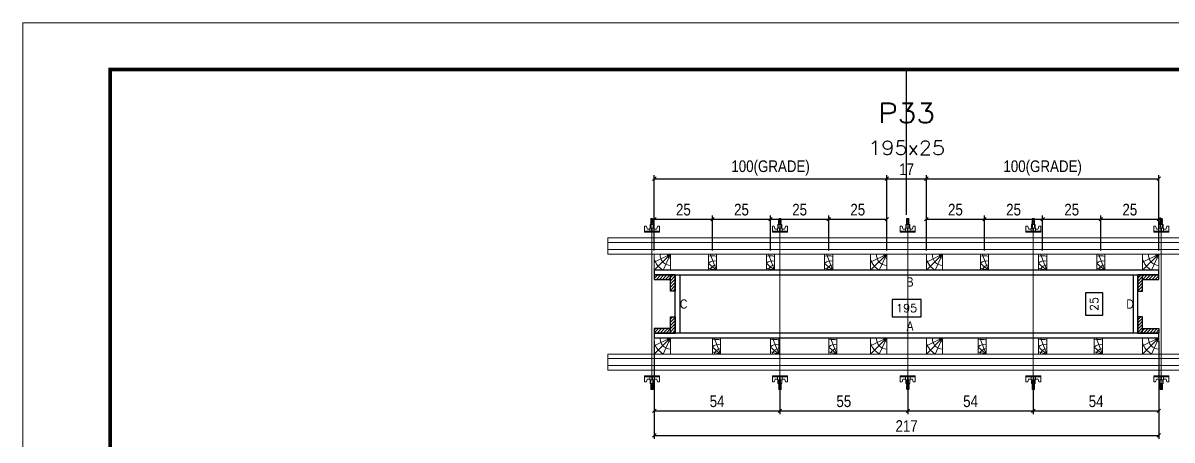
# Model space of a CAD drawing. Header units: millimetres. Extents: x 1945 to 8225, y 304 to 15137.
# Drawn here: x 3530 to 4518, y 2144 to 2503 of the extents above; entities that cross this region are included whole.
import ezdxf
from ezdxf.enums import TextEntityAlignment as Align

# ---------------------------------------------------------------- set-up
doc = ezdxf.new("R2010")
doc.units = ezdxf.units.MM
doc.linetypes.add('DASHED', pattern=[0.75, 0.5, -0.25])
doc.linetypes.add('HIDDEN', pattern=[0.375, 0.25, -0.125])
for name, color, linetype in [('COTA', 241, 'Continuous'), ('NOMENCLATURA', 7, 'Continuous'), ('Painéis', 200, 'Continuous'), ('PONTALETE', 7, 'Continuous'), ('SARRAFO', 251, 'Continuous'), ('Texto de Titulo', 7, 'Continuous'), ('Texto Qtd Sarr', 242, 'Continuous')]:
    doc.layers.add(name, color=color, linetype=linetype)
for name, color, linetype, lineweight in [('Folhas', 255, 'Continuous', 9), ('Hachura', 251, 'Continuous', 9), ('Madeira', 126, 'Continuous', 18), ('Perfil Metálico', 224, 'Continuous', 18), ('SARRAFO DE PRESSAO', 251, 'DASHED', 9), ('Texto Seção', 7, 'Continuous', 15)]:
    doc.layers.add(name, color=color, linetype=linetype, lineweight=lineweight)
doc.styles.add('COTA TECNICA 2X', font='techl___.ttf', dxfattribs={"height": 10})
doc.styles.add('ROMANS', font='romans.shx')
doc.styles.get("Standard").update_dxf_attribs({"font": 'arial.ttf'})
doc.dimstyles.new('cotax2', dxfattribs={"dimtxt": 10, "dimasz": 3, "dimexe": 3, "dimexo": 3, "dimgap": 3, "dimtad": 1, "dimdec": 1, "dimlfac": 0.5, "dimzin": 12, "dimdsep": 46, "dimtxsty": 'COTA TECNICA 2X', "dimblk1": 'OBLIQUE', "dimblk2": 'OBLIQUE', "dimsah": 1, "dimcen": 0.9, "dimclrd": 256, "dimclre": 256, "dimclrt": 256, "dimadec": 1, "dimazin": 3, "dimtfac": 1, "dimtdec": 1, "dimtmove": 2, "dimatfit": 3, "dimfxl": 1, "dimtolj": 1, "dimtzin": 12, "dimarcsym": 0})
doc.dimstyles.new('SECÇÃO 2', dxfattribs={"dimtxt": 7, "dimasz": 6, "dimexe": 0.18, "dimexo": 2, "dimgap": -4, "dimtad": 3, "dimdec": 1, "dimlfac": 0.5, "dimzin": 12, "dimdsep": 46, "dimtxsty": 'ROMANS', "dimblk": 'ARCHTICK', "dimcen": 0.09, "dimse1": 1, "dimse2": 1, "dimsd1": 1, "dimsd2": 1, "dimclrd": 180, "dimclre": 5, "dimclrt": 1, "dimadec": 0, "dimazin": 3, "dimtfac": 1, "dimtdec": 1, "dimtofl": 0, "dimtmove": 0, "dimatfit": 3, "dimldrblk": 'ARCHTICK', "dimfxl": 1, "dimtolj": 1, "dimtzin": 0, "dimarcsym": 0})
pattern_1 = [(46, (5759.8572, 7839.0692), (-1.3703423, 1.3233242), [])]

# ---------------------------------------------------------------- blocks, each defined once
blk = doc.blocks.new('9999999999')
at = {"layer": 'Folhas'}
blk.add_lwpolyline([(98138.98, 34190.21), (99623.98, 34190.21), (99623.98, 35240.21), (98138.98, 35240.21)], close=True, dxfattribs=at)
at = {"layer": 'Folhas', "color": 30, "const_width": 3}
blk.add_lwpolyline([(98213.98, 34230.21), (99583.98, 34230.21), (99583.98, 35200.21), (98213.98, 35200.21)], close=True, dxfattribs=at)
blk = doc.blocks.new('_Oblique')
at = {"color": 0, "linetype": 'ByBlock', "lineweight": -2}
blk.add_line((-0.5, -0.5), (0.5, 0.5), dxfattribs=at)
blk = doc.blocks.new('*D1510')
at = {"layer": 'COTA', "linetype": 'Continuous', "lineweight": -2, "ltscale": 30, "transparency": 16777216}
for p, q in [((4072.86, 2229.07), (4072.86, 2145.07)), ((4506.86, 2229.07), (4506.86, 2145.07)), ((4072.86, 2148.07), (4506.86, 2148.07))]:
    blk.add_line(p, q, dxfattribs=at)
at = {"layer": 'Defpoints', "color": 0, "linetype": 'Continuous', "ltscale": 30, "transparency": 16777216}
for p in [(4072.86, 2232.07), (4506.86, 2232.07), (4506.86, 2148.07)]:
    blk.add_point(p, dxfattribs=at)
at = {"layer": 'COTA', "linetype": 'Continuous', "lineweight": -2, "ltscale": 30, "transparency": 16777216, "xscale": 3, "yscale": 3, "zscale": 3, "rotation": 180}
blk.add_blockref('_Oblique', (4072.86, 2148.07), dxfattribs=at)
at = {"layer": 'COTA', "linetype": 'Continuous', "lineweight": -2, "ltscale": 30, "transparency": 16777216, "xscale": 3, "yscale": 3, "zscale": 3}
blk.add_blockref('_Oblique', (4506.86, 2148.07), dxfattribs=at)
at = {"layer": 'COTA', "linetype": 'Continuous', "ltscale": 30, "transparency": 16777216, "insert": (4289.86, 2156.14), "char_height": 10, "attachment_point": 5, "style": 'COTA TECNICA 2X'}
blk.add_mtext('\\A1;217', dxfattribs=at)
blk = doc.blocks.new('*D1482')
at = {"layer": 'COTA', "color": 180, "lineweight": -2, "transparency": 16777216}
for p, q in [((4302.36, 2265.07), (4277.36, 2265.07)), ((4277.36, 2265.07), (4277.36, 2250.07)), ((4302.36, 2250.07), (4302.36, 2265.07)), ((4277.36, 2250.07), (4302.36, 2250.07))]:
    blk.add_line(p, q, dxfattribs=at)
at = {"layer": 'Defpoints', "color": 0, "transparency": 16777216}
for p in [(4484.86, 2246.07), (4094.86, 2236.07), (4484.86, 2236.07)]:
    blk.add_point(p, dxfattribs=at)
at = {"layer": 'COTA', "color": 1, "transparency": 16777216, "insert": (4289.86, 2257.57), "char_height": 7, "attachment_point": 5, "style": 'ROMANS'}
blk.add_mtext('\\A1;195', dxfattribs=at)
blk = doc.blocks.new('_ArchTick')
at = {"color": 0, "linetype": 'ByBlock', "const_width": 0.15}
blk.add_lwpolyline([(-0.5, -0.5), (0.5, 0.5)], dxfattribs=at)
blk = doc.blocks.new('B1A.E')
at = {"layer": 'Madeira', "linetype": 'ByBlock', "ltscale": 0.05}
for p, q in [((0, 7), (0, 0)), ((0, 7), (0, 0)), ((7, 7), (7, 0)), ((7, 7), (7, 0))]:
    blk.add_line(p, q, dxfattribs=at)
at = {"layer": 'Madeira', "ltscale": 0.05}
for p, q in [((0, 7), (7, 7)), ((7, 7), (0, 0)), ((7, 7), (0, 3.5)), ((7, 7), (3.77, 0)), ((7, 0), (0, 0))]:
    blk.add_line(p, q, dxfattribs=at)
for centre, radius, start, end in [((7.08, 6.57), 4.53, 174.4861, 268.9531), ((7.09, 6.61), 1.41, 163.7819, 266.2825), ((7.54, 7), 7.87, 196.5528, 242.8845)]:
    blk.add_arc(centre, radius, start, end, dxfattribs=at)
blk = doc.blocks.new('B1A.D')
at = {"layer": 'COTA', "linetype": 'ByBlock'}
blk.add_blockref('B1A.E', (-7, 0), dxfattribs=at)
blk = doc.blocks.new('MEIO PONTALETE')
at = {"layer": 'Madeira'}
for q in [(2.71, 7), (3.5, 2.88), (3.5, 0.87)]:
    blk.add_line((0, 0), q, dxfattribs=at)
blk.add_lwpolyline([(0, 0), (3.5, 0), (3.5, 7), (0, 7)], close=True, dxfattribs=at)
for centre, radius, start, end in [((2.04, 0.06), 6.23, 76.4499, 109.0913), ((1.09, 0.9), 3.19, 40.9063, 109.9847), ((-0.21, -0.78), 3.09, 14.6322, 86.0383)]:
    blk.add_arc(centre, radius, start, end, dxfattribs=at)
blk = doc.blocks.new('BLOCK 2')
at = {"layer": 'PONTALETE', "color": 1, "xscale": -2, "yscale": 2, "zscale": 2}
blk.add_blockref('MEIO PONTALETE', (131231.05, 34113.97), dxfattribs=at)
blk = doc.blocks.new('A2')
at = {"layer": 'COTA', "linetype": 'ByBlock'}
blk.add_blockref('BLOCK 2', (-131205.24, -34118.58), dxfattribs=at)
blk = doc.blocks.new('B2A')
at = {"layer": 'COTA', "linetype": 'ByBlock', "xscale": 10, "yscale": 10, "zscale": 10}
blk.add_blockref('A2', (-188.1, 46), dxfattribs=at)
blk = doc.blocks.new('B2A.E')
at = {"layer": 'COTA', "linetype": 'ByBlock', "xscale": 0.05000874370170691, "yscale": 0.05000874370170691, "zscale": 0.05000874370170691}
blk.add_blockref('B2A', (0, 0), dxfattribs=at)
blk = doc.blocks.new('B1B.E')
at = {"layer": 'Madeira', "linetype": 'ByBlock', "ltscale": 0.05}
for p, q in [((0, 0), (0, -7)), ((0, 0), (0, -7)), ((7, 0), (7, -7)), ((7, 0), (7, -7))]:
    blk.add_line(p, q, dxfattribs=at)
at = {"layer": 'Madeira', "ltscale": 0.05}
for p, q in [((0, 0), (7, 0)), ((7, 0), (0, -7)), ((7, 0), (0, -3.5)), ((7, 0), (3.77, -7)), ((7, -7), (0, -7))]:
    blk.add_line(p, q, dxfattribs=at)
for centre, radius, start, end in [((7.08, -0.43), 4.53, 174.4861, 268.9531), ((7.09, -0.39), 1.41, 163.7819, 266.2825), ((7.54, 0), 7.87, 196.5528, 242.8845)]:
    blk.add_arc(centre, radius, start, end, dxfattribs=at)
blk = doc.blocks.new('B1B.D')
at = {"layer": 'Madeira', "linetype": 'ByBlock', "ltscale": 0.05}
for p, q in [((-7, 0), (-7, -7)), ((-7, 0), (-7, -7)), ((0, 0), (0, -7)), ((0, 0), (0, -7))]:
    blk.add_line(p, q, dxfattribs=at)
at = {"layer": 'Madeira', "ltscale": 0.05}
for p, q in [((-7, 0), (0, 0)), ((0, 0), (-7, -7)), ((0, 0), (-7, -3.5)), ((0, 0), (-3.23, -7)), ((0, -7), (-7, -7))]:
    blk.add_line(p, q, dxfattribs=at)
for centre, radius, start, end in [((0.54, 0), 7.87, 196.5528, 242.8845), ((0.08, -0.44), 4.53, 174.4861, 268.9531), ((0.09, -0.39), 1.41, 163.7819, 266.2825)]:
    blk.add_arc(centre, radius, start, end, dxfattribs=at)
blk = doc.blocks.new('*D1483')
at = {"layer": 'COTA', "linetype": 'Continuous', "lineweight": -2, "ltscale": 30, "transparency": 16777216}
for p, q in [((4072.86, 2311.87), (4072.86, 2371.87)), ((4072.86, 2368.87), (4272.86, 2368.87)), ((4272.86, 2307.07), (4272.86, 2371.87))]:
    blk.add_line(p, q, dxfattribs=at)
at = {"layer": 'Defpoints', "color": 0, "linetype": 'Continuous', "ltscale": 30, "transparency": 16777216}
for p in [(4272.86, 2368.87), (4072.86, 2308.87), (4272.86, 2304.07)]:
    blk.add_point(p, dxfattribs=at)
at = {"layer": 'COTA', "linetype": 'Continuous', "lineweight": -2, "ltscale": 30, "transparency": 16777216, "xscale": 3, "yscale": 3, "zscale": 3, "rotation": 180}
blk.add_blockref('_Oblique', (4072.86, 2368.87), dxfattribs=at)
at = {"layer": 'COTA', "linetype": 'Continuous', "lineweight": -2, "ltscale": 30, "transparency": 16777216, "xscale": 3, "yscale": 3, "zscale": 3}
blk.add_blockref('_Oblique', (4272.86, 2368.87), dxfattribs=at)
at = {"layer": 'COTA', "linetype": 'Continuous', "ltscale": 30, "transparency": 16777216, "insert": (4172.86, 2378.09), "char_height": 10, "attachment_point": 5, "style": 'COTA TECNICA 2X'}
blk.add_mtext('\\A1;100(GRADE)', dxfattribs=at)
blk = doc.blocks.new('B2B.E')
at = {"layer": 'COTA', "linetype": 'ByBlock'}
blk.add_blockref('B2A.E', (0, -7), dxfattribs=at)
blk = doc.blocks.new('*D1484')
at = {"layer": 'COTA', "linetype": 'Continuous', "lineweight": -2, "ltscale": 30, "transparency": 16777216}
for p, q in [((4072.86, 2307.07), (4072.86, 2337.07)), ((4072.86, 2334.07), (4122.86, 2334.07)), ((4122.86, 2307.07), (4122.86, 2337.07))]:
    blk.add_line(p, q, dxfattribs=at)
at = {"layer": 'Defpoints', "color": 0, "linetype": 'Continuous', "ltscale": 30, "transparency": 16777216}
for p in [(4122.86, 2334.07), (4072.86, 2304.07), (4122.86, 2304.07)]:
    blk.add_point(p, dxfattribs=at)
at = {"layer": 'COTA', "linetype": 'Continuous', "lineweight": -2, "ltscale": 30, "transparency": 16777216, "xscale": 3, "yscale": 3, "zscale": 3, "rotation": 180}
blk.add_blockref('_Oblique', (4072.86, 2334.07), dxfattribs=at)
at = {"layer": 'COTA', "linetype": 'Continuous', "lineweight": -2, "ltscale": 30, "transparency": 16777216, "xscale": 3, "yscale": 3, "zscale": 3}
blk.add_blockref('_Oblique', (4122.86, 2334.07), dxfattribs=at)
at = {"layer": 'COTA', "linetype": 'Continuous', "ltscale": 30, "transparency": 16777216, "insert": (4097.86, 2342.18), "char_height": 10, "attachment_point": 5, "style": 'COTA TECNICA 2X'}
blk.add_mtext('\\A1;25', dxfattribs=at)
blk = doc.blocks.new('*D1485')
at = {"layer": 'COTA', "linetype": 'Continuous', "lineweight": -2, "ltscale": 30, "transparency": 16777216}
for p, q in [((4122.86, 2307.07), (4122.86, 2337.07)), ((4122.86, 2334.07), (4172.86, 2334.07)), ((4172.86, 2307.07), (4172.86, 2337.07))]:
    blk.add_line(p, q, dxfattribs=at)
at = {"layer": 'Defpoints', "color": 0, "linetype": 'Continuous', "ltscale": 30, "transparency": 16777216}
for p in [(4172.86, 2334.07), (4122.86, 2304.07), (4172.86, 2304.07)]:
    blk.add_point(p, dxfattribs=at)
at = {"layer": 'COTA', "linetype": 'Continuous', "lineweight": -2, "ltscale": 30, "transparency": 16777216, "xscale": 3, "yscale": 3, "zscale": 3, "rotation": 180}
blk.add_blockref('_Oblique', (4122.86, 2334.07), dxfattribs=at)
at = {"layer": 'COTA', "linetype": 'Continuous', "lineweight": -2, "ltscale": 30, "transparency": 16777216, "xscale": 3, "yscale": 3, "zscale": 3}
blk.add_blockref('_Oblique', (4172.86, 2334.07), dxfattribs=at)
at = {"layer": 'COTA', "linetype": 'Continuous', "ltscale": 30, "transparency": 16777216, "insert": (4147.86, 2342.18), "char_height": 10, "attachment_point": 5, "style": 'COTA TECNICA 2X'}
blk.add_mtext('\\A1;25', dxfattribs=at)
blk = doc.blocks.new('*D1486')
at = {"layer": 'COTA', "linetype": 'Continuous', "lineweight": -2, "ltscale": 30, "transparency": 16777216}
for p, q in [((4172.86, 2307.07), (4172.86, 2337.07)), ((4172.86, 2334.07), (4222.86, 2334.07)), ((4222.86, 2307.07), (4222.86, 2337.07))]:
    blk.add_line(p, q, dxfattribs=at)
at = {"layer": 'Defpoints', "color": 0, "linetype": 'Continuous', "ltscale": 30, "transparency": 16777216}
for p in [(4222.86, 2334.07), (4172.86, 2304.07), (4222.86, 2304.07)]:
    blk.add_point(p, dxfattribs=at)
at = {"layer": 'COTA', "linetype": 'Continuous', "lineweight": -2, "ltscale": 30, "transparency": 16777216, "xscale": 3, "yscale": 3, "zscale": 3, "rotation": 180}
blk.add_blockref('_Oblique', (4172.86, 2334.07), dxfattribs=at)
at = {"layer": 'COTA', "linetype": 'Continuous', "lineweight": -2, "ltscale": 30, "transparency": 16777216, "xscale": 3, "yscale": 3, "zscale": 3}
blk.add_blockref('_Oblique', (4222.86, 2334.07), dxfattribs=at)
at = {"layer": 'COTA', "linetype": 'Continuous', "ltscale": 30, "transparency": 16777216, "insert": (4197.86, 2342.18), "char_height": 10, "attachment_point": 5, "style": 'COTA TECNICA 2X'}
blk.add_mtext('\\A1;25', dxfattribs=at)
blk = doc.blocks.new('*D1487')
at = {"layer": 'COTA', "linetype": 'Continuous', "lineweight": -2, "ltscale": 30, "transparency": 16777216}
for p, q in [((4222.86, 2307.07), (4222.86, 2337.07)), ((4222.86, 2334.07), (4272.86, 2334.07)), ((4272.86, 2307.07), (4272.86, 2337.07))]:
    blk.add_line(p, q, dxfattribs=at)
at = {"layer": 'Defpoints', "color": 0, "linetype": 'Continuous', "ltscale": 30, "transparency": 16777216}
for p in [(4272.86, 2334.07), (4222.86, 2304.07), (4272.86, 2304.07)]:
    blk.add_point(p, dxfattribs=at)
at = {"layer": 'COTA', "linetype": 'Continuous', "lineweight": -2, "ltscale": 30, "transparency": 16777216, "xscale": 3, "yscale": 3, "zscale": 3, "rotation": 180}
blk.add_blockref('_Oblique', (4222.86, 2334.07), dxfattribs=at)
at = {"layer": 'COTA', "linetype": 'Continuous', "lineweight": -2, "ltscale": 30, "transparency": 16777216, "xscale": 3, "yscale": 3, "zscale": 3}
blk.add_blockref('_Oblique', (4272.86, 2334.07), dxfattribs=at)
at = {"layer": 'COTA', "linetype": 'Continuous', "ltscale": 30, "transparency": 16777216, "insert": (4247.86, 2342.18), "char_height": 10, "attachment_point": 5, "style": 'COTA TECNICA 2X'}
blk.add_mtext('\\A1;25', dxfattribs=at)
blk = doc.blocks.new('*D1488')
at = {"layer": 'COTA', "linetype": 'Continuous', "lineweight": -2, "ltscale": 30, "transparency": 16777216}
for p, q in [((4272.86, 2307.07), (4272.86, 2371.87)), ((4272.86, 2368.87), (4306.86, 2368.87)), ((4306.86, 2307.07), (4306.86, 2371.87))]:
    blk.add_line(p, q, dxfattribs=at)
at = {"layer": 'Defpoints', "color": 0, "linetype": 'Continuous', "ltscale": 30, "transparency": 16777216}
for p in [(4306.86, 2368.87), (4272.86, 2304.07), (4306.86, 2304.07)]:
    blk.add_point(p, dxfattribs=at)
at = {"layer": 'COTA', "linetype": 'Continuous', "lineweight": -2, "ltscale": 30, "transparency": 16777216, "xscale": 3, "yscale": 3, "zscale": 3, "rotation": 180}
blk.add_blockref('_Oblique', (4272.86, 2368.87), dxfattribs=at)
at = {"layer": 'COTA', "linetype": 'Continuous', "lineweight": -2, "ltscale": 30, "transparency": 16777216, "xscale": 3, "yscale": 3, "zscale": 3}
blk.add_blockref('_Oblique', (4306.86, 2368.87), dxfattribs=at)
at = {"layer": 'COTA', "linetype": 'Continuous', "ltscale": 30, "transparency": 16777216, "insert": (4289.86, 2376.94), "char_height": 10, "attachment_point": 5, "style": 'COTA TECNICA 2X'}
blk.add_mtext('\\A1;17', dxfattribs=at)
blk = doc.blocks.new('*D1489')
at = {"layer": 'COTA', "linetype": 'Continuous', "lineweight": -2, "ltscale": 30, "transparency": 16777216}
for p, q in [((4306.86, 2307.07), (4306.86, 2371.87)), ((4306.86, 2368.87), (4506.86, 2368.87)), ((4506.86, 2311.87), (4506.86, 2371.87))]:
    blk.add_line(p, q, dxfattribs=at)
at = {"layer": 'Defpoints', "color": 0, "linetype": 'Continuous', "ltscale": 30, "transparency": 16777216}
for p in [(4506.86, 2368.87), (4306.86, 2304.07), (4506.86, 2308.87)]:
    blk.add_point(p, dxfattribs=at)
at = {"layer": 'COTA', "linetype": 'Continuous', "lineweight": -2, "ltscale": 30, "transparency": 16777216, "xscale": 3, "yscale": 3, "zscale": 3, "rotation": 180}
blk.add_blockref('_Oblique', (4306.86, 2368.87), dxfattribs=at)
at = {"layer": 'COTA', "linetype": 'Continuous', "lineweight": -2, "ltscale": 30, "transparency": 16777216, "xscale": 3, "yscale": 3, "zscale": 3}
blk.add_blockref('_Oblique', (4506.86, 2368.87), dxfattribs=at)
at = {"layer": 'COTA', "linetype": 'Continuous', "ltscale": 30, "transparency": 16777216, "insert": (4406.86, 2378.09), "char_height": 10, "attachment_point": 5, "style": 'COTA TECNICA 2X'}
blk.add_mtext('\\A1;100(GRADE)', dxfattribs=at)
blk = doc.blocks.new('*D1490')
at = {"layer": 'COTA', "linetype": 'Continuous', "lineweight": -2, "ltscale": 30, "transparency": 16777216}
for p, q in [((4306.86, 2307.07), (4306.86, 2337.07)), ((4306.86, 2334.07), (4356.86, 2334.07)), ((4356.86, 2307.07), (4356.86, 2337.07))]:
    blk.add_line(p, q, dxfattribs=at)
at = {"layer": 'Defpoints', "color": 0, "linetype": 'Continuous', "ltscale": 30, "transparency": 16777216}
for p in [(4356.86, 2334.07), (4306.86, 2304.07), (4356.86, 2304.07)]:
    blk.add_point(p, dxfattribs=at)
at = {"layer": 'COTA', "linetype": 'Continuous', "lineweight": -2, "ltscale": 30, "transparency": 16777216, "xscale": 3, "yscale": 3, "zscale": 3, "rotation": 180}
blk.add_blockref('_Oblique', (4306.86, 2334.07), dxfattribs=at)
at = {"layer": 'COTA', "linetype": 'Continuous', "lineweight": -2, "ltscale": 30, "transparency": 16777216, "xscale": 3, "yscale": 3, "zscale": 3}
blk.add_blockref('_Oblique', (4356.86, 2334.07), dxfattribs=at)
at = {"layer": 'COTA', "linetype": 'Continuous', "ltscale": 30, "transparency": 16777216, "insert": (4331.86, 2342.18), "char_height": 10, "attachment_point": 5, "style": 'COTA TECNICA 2X'}
blk.add_mtext('\\A1;25', dxfattribs=at)
blk = doc.blocks.new('*D1491')
at = {"layer": 'COTA', "linetype": 'Continuous', "lineweight": -2, "ltscale": 30, "transparency": 16777216}
for p, q in [((4356.86, 2307.07), (4356.86, 2337.07)), ((4356.86, 2334.07), (4406.86, 2334.07)), ((4406.86, 2307.07), (4406.86, 2337.07))]:
    blk.add_line(p, q, dxfattribs=at)
at = {"layer": 'Defpoints', "color": 0, "linetype": 'Continuous', "ltscale": 30, "transparency": 16777216}
for p in [(4406.86, 2334.07), (4356.86, 2304.07), (4406.86, 2304.07)]:
    blk.add_point(p, dxfattribs=at)
at = {"layer": 'COTA', "linetype": 'Continuous', "lineweight": -2, "ltscale": 30, "transparency": 16777216, "xscale": 3, "yscale": 3, "zscale": 3, "rotation": 180}
blk.add_blockref('_Oblique', (4356.86, 2334.07), dxfattribs=at)
at = {"layer": 'COTA', "linetype": 'Continuous', "lineweight": -2, "ltscale": 30, "transparency": 16777216, "xscale": 3, "yscale": 3, "zscale": 3}
blk.add_blockref('_Oblique', (4406.86, 2334.07), dxfattribs=at)
at = {"layer": 'COTA', "linetype": 'Continuous', "ltscale": 30, "transparency": 16777216, "insert": (4381.86, 2342.18), "char_height": 10, "attachment_point": 5, "style": 'COTA TECNICA 2X'}
blk.add_mtext('\\A1;25', dxfattribs=at)
blk = doc.blocks.new('*D1492')
at = {"layer": 'COTA', "linetype": 'Continuous', "lineweight": -2, "ltscale": 30, "transparency": 16777216}
for p, q in [((4406.86, 2307.07), (4406.86, 2337.07)), ((4406.86, 2334.07), (4456.86, 2334.07)), ((4456.86, 2307.07), (4456.86, 2337.07))]:
    blk.add_line(p, q, dxfattribs=at)
at = {"layer": 'Defpoints', "color": 0, "linetype": 'Continuous', "ltscale": 30, "transparency": 16777216}
for p in [(4456.86, 2334.07), (4406.86, 2304.07), (4456.86, 2304.07)]:
    blk.add_point(p, dxfattribs=at)
at = {"layer": 'COTA', "linetype": 'Continuous', "lineweight": -2, "ltscale": 30, "transparency": 16777216, "xscale": 3, "yscale": 3, "zscale": 3, "rotation": 180}
blk.add_blockref('_Oblique', (4406.86, 2334.07), dxfattribs=at)
at = {"layer": 'COTA', "linetype": 'Continuous', "lineweight": -2, "ltscale": 30, "transparency": 16777216, "xscale": 3, "yscale": 3, "zscale": 3}
blk.add_blockref('_Oblique', (4456.86, 2334.07), dxfattribs=at)
at = {"layer": 'COTA', "linetype": 'Continuous', "ltscale": 30, "transparency": 16777216, "insert": (4431.86, 2342.18), "char_height": 10, "attachment_point": 5, "style": 'COTA TECNICA 2X'}
blk.add_mtext('\\A1;25', dxfattribs=at)
blk = doc.blocks.new('*D1493')
at = {"layer": 'COTA', "linetype": 'Continuous', "lineweight": -2, "ltscale": 30, "transparency": 16777216}
for p, q in [((4456.86, 2307.07), (4456.86, 2337.07)), ((4456.86, 2334.07), (4506.86, 2334.07)), ((4506.86, 2307.07), (4506.86, 2337.07))]:
    blk.add_line(p, q, dxfattribs=at)
at = {"layer": 'Defpoints', "color": 0, "linetype": 'Continuous', "ltscale": 30, "transparency": 16777216}
for p in [(4506.86, 2334.07), (4456.86, 2304.07), (4506.86, 2304.07)]:
    blk.add_point(p, dxfattribs=at)
at = {"layer": 'COTA', "linetype": 'Continuous', "lineweight": -2, "ltscale": 30, "transparency": 16777216, "xscale": 3, "yscale": 3, "zscale": 3, "rotation": 180}
blk.add_blockref('_Oblique', (4456.86, 2334.07), dxfattribs=at)
at = {"layer": 'COTA', "linetype": 'Continuous', "lineweight": -2, "ltscale": 30, "transparency": 16777216, "xscale": 3, "yscale": 3, "zscale": 3}
blk.add_blockref('_Oblique', (4506.86, 2334.07), dxfattribs=at)
at = {"layer": 'COTA', "linetype": 'Continuous', "ltscale": 30, "transparency": 16777216, "insert": (4481.86, 2342.18), "char_height": 10, "attachment_point": 5, "style": 'COTA TECNICA 2X'}
blk.add_mtext('\\A1;25', dxfattribs=at)
blk = doc.blocks.new('C')
at = {"layer": 'Hachura', "color": 0}
for p, q in [((0, 3.22), (0, -3.22)), ((0.45, 3.22), (0, 3.22)), ((0.46, 3.16), (0, 3.16)), ((0.46, 3.05), (0, 3.05)), ((0.46, 2.88), (0, 2.88)), ((0, 2.75), (0, -1.16)), ((0.46, 2.65), (0, 2.65)), ((0.46, 2.23), (0, 2.23)), ((0.46, 1.51), (0, 1.51)), ((0.39, 0.49), (0.17, 0.49)), ((0.45, -3.23), (0.45, 3.22)), ((0.45, 3.22), (2.58, 3.22)), ((1.74, 0.97), (0.45, 0.97)), ((1.45, 0.1), (0.45, 0.1)), ((1.35, 1.94), (1.35, 0.96)), ((2.58, 2.39), (1.47, 2.09)), ((1.74, -0.97), (1.74, 0.97)), ((1.74, 0.97), (1.74, 0.84)), ((1.74, 0.97), (1.74, 0.84)), ((1.74, 0.84), (3.35, 0.84)), ((3.35, 0.45), (1.74, 0.45)), ((2.58, 3.22), (2.58, 2.39)), ((3.32, 0.84), (3.32, -0.84)), ((3.35, 0.84), (3.35, -0.84)), ((3.68, 0.45), (3.35, 0.45)), ((3.84, -0.52), (3.35, 0.45)), ((3.35, 0.06), (3.67, -0.57)), ((3.68, 0.45), (4.16, -0.52)), ((3.72, 0.5), (4.25, -0.57)), ((4.37, -0.55), (3.83, 0.53)), ((4.15, 0.45), (3.93, 0.45)), ((4.42, -0.52), (3.93, 0.45)), ((4.15, 0.45), (4.26, 0.45)), ((4.26, 0.45), (4.74, -0.52)), ((4.3, 0.5), (4.83, -0.57)), ((4.95, -0.55), (4.41, 0.53)), ((4.51, 0.45), (4.84, 0.45)), ((5, -0.52), (4.51, 0.45)), ((4.84, 0.45), (5.32, -0.52)), ((4.88, 0.5), (5.41, -0.57)), ((5.53, -0.55), (4.99, 0.53)), ((5.58, -0.52), (5.09, 0.45)), ((5.42, 0.45), (5.09, 0.45)), ((5.58, -0.52), (5.09, 0.45)), ((5.42, 0.45), (5.74, -0.19)), ((5.46, 0.5), (5.74, -0.07)), ((5.74, 0.19), (5.57, 0.53)), ((5.74, 0.32), (5.68, 0.45)), ((5.68, 0.45), (5.74, 0.45)), ((5.74, 0.45), (5.9, 0.29)), ((5.74, 0.45), (5.74, -0.52)), ((5.9, -0.36), (5.9, 0.29)), ((0.45, 0), (0, 0)), ((0.46, -1.52), (0, -1.52)), ((0.46, -2.23), (0, -2.23)), ((0.46, -2.65), (0, -2.65)), ((0.46, -2.88), (0, -2.88)), ((0.46, -3.05), (0, -3.05)), ((0.46, -3.16), (0, -3.16)), ((0, -3.22), (2.57, -3.22)), ((0.08, -0.48), (0.29, -0.48)), ((0.29, -0.48), (0.4, -0.48)), ((0.45, 0), (0.45, -0.97)), ((0.45, -0.16), (1.45, -0.16)), ((0.45, -0.65), (0.45, -0.32)), ((0.45, -3.23), (0.45, -0.65)), ((0.45, -0.97), (1.74, -0.97)), ((1.35, -1.94), (1.35, -0.97)), ((2.58, -2.39), (1.47, -2.1)), ((3.35, -0.32), (1.74, -0.32)), ((3.35, -0.84), (1.74, -0.84)), ((2.58, -3.23), (2.58, -2.39)), ((3.35, -0.07), (3.58, -0.52)), ((3.35, -0.52), (3.58, -0.52)), ((3.84, -0.52), (4.16, -0.52)), ((4.42, -0.52), (4.74, -0.52)), ((4.63, -0.52), (4.74, -0.52)), ((5, -0.52), (5.32, -0.52)), ((5.58, -0.52), (5.74, -0.52)), ((5.74, -0.52), (5.9, -0.36)), ((5.74, -0.52), (5.74, -0.52))]:
    blk.add_line(p, q, dxfattribs=at)
for centre, radius, start, end in [((1.52, 1.94), 0.161, 104.7436, 180), ((1.44, -0.03), 0.129, 272.695, 87.305), ((3.81, 0.39), 0.143, 25.5688, 154.4312), ((4.39, 0.39), 0.143, 25.5688, 154.4312), ((4.97, 0.39), 0.143, 25.5688, 154.4312), ((5.55, 0.39), 0.143, 25.5688, 154.4312), ((0.17, -0.37), 0.174, 221.744, 317.8592), ((1.52, -1.94), 0.161, 180, 255.2564), ((3.71, -0.4), 0.174, 222.1408, 318.256), ((4.29, -0.4), 0.174, 222.1408, 318.256), ((4.87, -0.4), 0.174, 222.1408, 318.256), ((5.45, -0.4), 0.174, 222.1408, 318.256), ((5.61, -0.4), 0.174, 317.8592, 318.256)]:
    blk.add_arc(centre, radius, start, end, dxfattribs=at)
blk = doc.blocks.new('PAR.CIM')
at = {"layer": 'Hachura', "linetype": 'Continuous', "xscale": -1, "rotation": 270}
blk.add_blockref('C', (0, 0), dxfattribs=at)
blk = doc.blocks.new('PAR.BAI')
at = {"layer": 'Hachura', "linetype": 'Continuous', "xscale": -1, "rotation": 90}
blk.add_blockref('C', (0, 0), dxfattribs=at)
blk = doc.blocks.new('*D1494')
at = {"layer": 'COTA', "linetype": 'Continuous', "lineweight": -2, "ltscale": 30, "transparency": 16777216}
for p, q in [((4072.86, 2201.07), (4072.86, 2166.27)), ((4180.86, 2196.27), (4180.86, 2166.27)), ((4072.86, 2169.27), (4180.86, 2169.27))]:
    blk.add_line(p, q, dxfattribs=at)
at = {"layer": 'Defpoints', "color": 0, "linetype": 'Continuous', "ltscale": 30, "transparency": 16777216}
for p in [(4072.86, 2204.07), (4180.86, 2199.27), (4180.86, 2169.27)]:
    blk.add_point(p, dxfattribs=at)
at = {"layer": 'COTA', "linetype": 'Continuous', "lineweight": -2, "ltscale": 30, "transparency": 16777216, "xscale": 3, "yscale": 3, "zscale": 3, "rotation": 180}
blk.add_blockref('_Oblique', (4072.86, 2169.27), dxfattribs=at)
at = {"layer": 'COTA', "linetype": 'Continuous', "lineweight": -2, "ltscale": 30, "transparency": 16777216, "xscale": 3, "yscale": 3, "zscale": 3}
blk.add_blockref('_Oblique', (4180.86, 2169.27), dxfattribs=at)
at = {"layer": 'COTA', "linetype": 'Continuous', "ltscale": 30, "transparency": 16777216, "insert": (4126.86, 2177.38), "char_height": 10, "attachment_point": 5, "style": 'COTA TECNICA 2X'}
blk.add_mtext('\\A1;54', dxfattribs=at)
blk = doc.blocks.new('*D1495')
at = {"layer": 'COTA', "linetype": 'Continuous', "lineweight": -2, "ltscale": 30, "transparency": 16777216}
for p, q in [((4180.86, 2196.27), (4180.86, 2166.27)), ((4290.86, 2196.27), (4290.86, 2166.27)), ((4180.86, 2169.27), (4290.86, 2169.27))]:
    blk.add_line(p, q, dxfattribs=at)
at = {"layer": 'Defpoints', "color": 0, "linetype": 'Continuous', "ltscale": 30, "transparency": 16777216}
for p in [(4180.86, 2199.27), (4290.86, 2199.27), (4290.86, 2169.27)]:
    blk.add_point(p, dxfattribs=at)
at = {"layer": 'COTA', "linetype": 'Continuous', "lineweight": -2, "ltscale": 30, "transparency": 16777216, "xscale": 3, "yscale": 3, "zscale": 3, "rotation": 180}
blk.add_blockref('_Oblique', (4180.86, 2169.27), dxfattribs=at)
at = {"layer": 'COTA', "linetype": 'Continuous', "lineweight": -2, "ltscale": 30, "transparency": 16777216, "xscale": 3, "yscale": 3, "zscale": 3}
blk.add_blockref('_Oblique', (4290.86, 2169.27), dxfattribs=at)
at = {"layer": 'COTA', "linetype": 'Continuous', "ltscale": 30, "transparency": 16777216, "insert": (4235.86, 2177.38), "char_height": 10, "attachment_point": 5, "style": 'COTA TECNICA 2X'}
blk.add_mtext('\\A1;55', dxfattribs=at)
blk = doc.blocks.new('*D1496')
at = {"layer": 'COTA', "linetype": 'Continuous', "lineweight": -2, "ltscale": 30, "transparency": 16777216}
for p, q in [((4290.86, 2196.27), (4290.86, 2166.27)), ((4398.86, 2196.27), (4398.86, 2166.27)), ((4290.86, 2169.27), (4398.86, 2169.27))]:
    blk.add_line(p, q, dxfattribs=at)
at = {"layer": 'Defpoints', "color": 0, "linetype": 'Continuous', "ltscale": 30, "transparency": 16777216}
for p in [(4290.86, 2199.27), (4398.86, 2199.27), (4398.86, 2169.27)]:
    blk.add_point(p, dxfattribs=at)
at = {"layer": 'COTA', "linetype": 'Continuous', "lineweight": -2, "ltscale": 30, "transparency": 16777216, "xscale": 3, "yscale": 3, "zscale": 3, "rotation": 180}
blk.add_blockref('_Oblique', (4290.86, 2169.27), dxfattribs=at)
at = {"layer": 'COTA', "linetype": 'Continuous', "lineweight": -2, "ltscale": 30, "transparency": 16777216, "xscale": 3, "yscale": 3, "zscale": 3}
blk.add_blockref('_Oblique', (4398.86, 2169.27), dxfattribs=at)
at = {"layer": 'COTA', "linetype": 'Continuous', "ltscale": 30, "transparency": 16777216, "insert": (4344.86, 2177.38), "char_height": 10, "attachment_point": 5, "style": 'COTA TECNICA 2X'}
blk.add_mtext('\\A1;54', dxfattribs=at)
blk = doc.blocks.new('*D1511')
at = {"layer": 'COTA', "linetype": 'Continuous', "lineweight": -2, "ltscale": 30, "transparency": 16777216}
for p, q in [((4398.86, 2196.27), (4398.86, 2166.27)), ((4506.86, 2201.07), (4506.86, 2166.27)), ((4398.86, 2169.27), (4506.86, 2169.27))]:
    blk.add_line(p, q, dxfattribs=at)
at = {"layer": 'Defpoints', "color": 0, "linetype": 'Continuous', "ltscale": 30, "transparency": 16777216}
for p in [(4506.86, 2204.07), (4398.86, 2199.27), (4506.86, 2169.27)]:
    blk.add_point(p, dxfattribs=at)
at = {"layer": 'COTA', "linetype": 'Continuous', "lineweight": -2, "ltscale": 30, "transparency": 16777216, "xscale": 3, "yscale": 3, "zscale": 3, "rotation": 180}
blk.add_blockref('_Oblique', (4398.86, 2169.27), dxfattribs=at)
at = {"layer": 'COTA', "linetype": 'Continuous', "lineweight": -2, "ltscale": 30, "transparency": 16777216, "xscale": 3, "yscale": 3, "zscale": 3}
blk.add_blockref('_Oblique', (4506.86, 2169.27), dxfattribs=at)
at = {"layer": 'COTA', "linetype": 'Continuous', "ltscale": 30, "transparency": 16777216, "insert": (4452.86, 2177.38), "char_height": 10, "attachment_point": 5, "style": 'COTA TECNICA 2X'}
blk.add_mtext('\\A1;54', dxfattribs=at)
blk = doc.blocks.new('*D1271')
at = {"layer": 'COTA', "color": 180, "lineweight": -2, "transparency": 16777216}
for p, q in [((4458.73, 2270.74), (4443.73, 2270.74)), ((4443.73, 2270.74), (4443.73, 2251.4)), ((4458.73, 2251.4), (4458.73, 2270.74)), ((4443.73, 2251.4), (4458.73, 2251.4))]:
    blk.add_line(p, q, dxfattribs=at)
at = {"layer": 'Defpoints', "color": 0, "transparency": 16777216}
for p in [(4462.73, 2286.07), (4484.86, 2286.07), (4484.86, 2236.07)]:
    blk.add_point(p, dxfattribs=at)
at = {"layer": 'COTA', "color": 1, "transparency": 16777216, "insert": (4451.23, 2261.07), "char_height": 7, "attachment_point": 5, "rotation": 90, "style": 'ROMANS'}
blk.add_mtext('\\A1;25', dxfattribs=at)
blk = doc.blocks.new('titulo1')
at = {"layer": 'Defpoints', "color": 252, "linetype": 'HIDDEN', "ltscale": 2}
blk.add_line((0, 0), (0, 125), dxfattribs=at)
at = {"layer": 'Defpoints', "style": 'ROMANS', "oblique": 15}
blk.add_attdef('FOLHA', text='', height=10, dxfattribs=at).set_placement((0, 15.58), align=Align.MIDDLE_CENTER)
at = {"layer": 'Texto Qtd Sarr', "color": 3, "style": 'ROMANS', "oblique": 15}
for tag, height, p in [('TITULO', 17, (0, 71.45)), ('SEÇÃO', 12, (0, 41.55))]:
    blk.add_attdef(tag, text='', height=height, dxfattribs=at).set_placement(p, align=Align.MIDDLE_CENTER)

msp = doc.modelspace()

# ---------------------------------------------------------------- hatches: boundary and pattern name
at = {"layer": 'SARRAFO', "linetype": 'Continuous', "ltscale": 30}
h = msp.add_hatch(dxfattribs=at)
h.set_pattern_fill('ANSI31', color=256, scale=0.6, angle=1)
h.set_pattern_definition(pattern_1)
h.paths.add_polyline_path([(4086.86, 2286.07), (4072.86, 2286.07), (4072.86, 2282.07), (4086.86, 2282.07)])
h = msp.add_hatch(dxfattribs=at)
h.set_pattern_fill('ANSI31', color=256, scale=0.6, angle=1)
h.set_pattern_definition(pattern_1)
h.paths.add_polyline_path([(4090.86, 2286.07), (4086.86, 2286.07), (4086.86, 2272.07), (4090.86, 2272.07)])
h = msp.add_hatch(dxfattribs=at)
h.set_pattern_fill('ANSI31', color=256, scale=0.6, angle=1)
h.set_pattern_definition(pattern_1)
h.paths.add_polyline_path([(4492.86, 2286.07), (4488.86, 2286.07), (4488.86, 2272.07), (4492.86, 2272.07)])
h = msp.add_hatch(dxfattribs=at)
h.set_pattern_fill('ANSI31', color=256, scale=0.6, angle=1)
h.set_pattern_definition(pattern_1)
h.paths.add_polyline_path([(4506.86, 2286.07), (4492.86, 2286.07), (4492.86, 2282.07), (4506.86, 2282.07)])
h = msp.add_hatch(dxfattribs=at)
h.set_pattern_fill('ANSI31', color=256, scale=0.6, angle=1)
h.set_pattern_definition(pattern_1)
h.paths.add_polyline_path([(4090.86, 2250.07), (4086.86, 2250.07), (4086.86, 2236.07), (4090.86, 2236.07)])
h = msp.add_hatch(dxfattribs=at)
h.set_pattern_fill('ANSI31', color=256, scale=0.6, angle=1)
h.set_pattern_definition(pattern_1)
h.paths.add_polyline_path([(4492.86, 2250.07), (4488.86, 2250.07), (4488.86, 2236.07), (4492.86, 2236.07)])
h = msp.add_hatch(dxfattribs=at)
h.set_pattern_fill('ANSI31', color=256, scale=0.6, angle=1)
h.set_pattern_definition(pattern_1)
h.paths.add_polyline_path([(4086.86, 2240.07), (4072.86, 2240.07), (4072.86, 2236.07), (4086.86, 2236.07)])
h = msp.add_hatch(dxfattribs=at)
h.set_pattern_fill('ANSI31', color=256, scale=0.6, angle=1)
h.set_pattern_definition(pattern_1)
h.paths.add_polyline_path([(4506.86, 2240.07), (4492.86, 2240.07), (4492.86, 2236.07), (4506.86, 2236.07)])

# ---------------------------------------------------------------- linework, layer by layer
at = {"layer": 'Hachura', "linetype": 'Continuous', "ltscale": 30}
for points in [[(4070.86, 2322.87), (4070.86, 2199.27)], [(4180.86, 2199.27), (4180.86, 2322.87)], [(4290.86, 2322.87), (4290.86, 2199.27)], [(4398.86, 2322.87), (4398.86, 2199.27)], [(4508.86, 2322.87), (4508.86, 2199.27)]]:
    msp.add_lwpolyline(points, dxfattribs=at)
at = {"layer": 'Painéis', "linetype": 'Continuous', "ltscale": 30}
for points in [[(4072.86, 2286.07), (4506.86, 2286.07), (4506.86, 2290.07), (4072.86, 2290.07)], [(4072.86, 2232.07), (4506.86, 2232.07), (4506.86, 2236.07), (4072.86, 2236.07)]]:
    msp.add_lwpolyline(points, close=True, dxfattribs=at)
for points in [[(4090.86, 2236.07), (4090.86, 2286.07)], [(4094.86, 2286.07), (4094.86, 2236.07)], [(4484.86, 2286.07), (4484.86, 2236.07)], [(4488.86, 2236.07), (4488.86, 2286.07)]]:
    msp.add_lwpolyline(points, dxfattribs=at)
at = {"layer": 'Perfil Metálico', "linetype": 'Continuous', "ltscale": 30}
for points in [[(4032.86, 2304.07), (4546.86, 2304.07), (4546.86, 2318.07), (4032.86, 2318.07)], [(4032.86, 2218.07), (4546.86, 2218.07), (4546.86, 2204.07), (4032.86, 2204.07)]]:
    msp.add_lwpolyline(points, close=True, dxfattribs=at)
for points in [[(4546.86, 2314.07), (4032.86, 2314.07)], [(4032.86, 2308.07), (4546.86, 2308.07)], [(4032.86, 2214.07), (4546.86, 2214.07)], [(4546.86, 2208.07), (4032.86, 2208.07)]]:
    msp.add_lwpolyline(points, dxfattribs=at)
at = {"layer": 'SARRAFO', "linetype": 'Continuous', "ltscale": 30}
msp.add_line((4488.86, 2236.07), (4506.86, 2236.07), dxfattribs=at)
for points in [[(4090.86, 2286.07), (4072.86, 2286.07), (4072.86, 2282.07), (4086.86, 2282.07)], [(4090.86, 2286.07), (4090.86, 2272.07), (4086.86, 2272.07), (4086.86, 2286.07)], [(4506.86, 2286.07), (4488.86, 2286.07), (4488.86, 2272.07), (4492.86, 2272.07), (4492.86, 2286.07)], [(4492.86, 2282.07), (4506.86, 2282.07), (4506.86, 2286.07)], [(4086.86, 2236.07), (4086.86, 2250.07), (4090.86, 2250.07), (4090.86, 2236.07)], [(4492.86, 2236.07), (4492.86, 2250.07), (4488.86, 2250.07), (4488.86, 2236.07)], [(4086.86, 2240.07), (4072.86, 2240.07), (4072.86, 2236.07), (4090.86, 2236.07)], [(4492.86, 2240.07), (4506.86, 2240.07), (4506.86, 2236.07)]]:
    msp.add_lwpolyline(points, dxfattribs=at)

# ---------------------------------------------------------------- block references
at = {"layer": 'Hachura', "linetype": 'Continuous', "ltscale": 30, "xscale": 2, "yscale": 2, "zscale": 2}
for name, p in [('PAR.CIM', (4070.86, 2322.87)), ('PAR.CIM', (4180.86, 2322.87)), ('PAR.CIM', (4290.86, 2322.87)), ('PAR.CIM', (4398.86, 2322.87)), ('PAR.CIM', (4508.86, 2322.87)), ('PAR.BAI', (4070.86, 2199.27)), ('PAR.BAI', (4180.86, 2199.27)), ('PAR.BAI', (4290.86, 2199.27)), ('PAR.BAI', (4398.86, 2199.27)), ('PAR.BAI', (4508.86, 2199.27))]:
    msp.add_blockref(name, p, dxfattribs=at)
at = {"layer": 'Madeira', "linetype": 'Continuous', "ltscale": 30, "xscale": 2, "yscale": 2, "zscale": 2}
for name, p in [('B1B.E', (4072.86, 2304.07)), ('B2B.E', (4119.36, 2304.07)), ('B2B.E', (4169.36, 2304.07)), ('B2B.E', (4219.36, 2304.07)), ('B1B.D', (4272.86, 2304.07)), ('B1B.E', (4306.86, 2304.07)), ('B2B.E', (4353.36, 2304.07)), ('B2B.E', (4403.36, 2304.07)), ('B2B.E', (4453.36, 2304.07)), ('B1B.D', (4506.86, 2304.07)), ('B1A.E', (4072.86, 2218.07)), ('B2A.E', (4122.86, 2218.07)), ('B2A.E', (4172.86, 2218.07)), ('B2A.E', (4222.86, 2218.07)), ('B1A.D', (4272.86, 2218.07)), ('B1A.E', (4306.86, 2218.07)), ('B2A.E', (4351.31, 2218.07)), ('B2A.E', (4403.36, 2218.07)), ('B2A.E', (4451.31, 2218.07)), ('B1A.D', (4506.86, 2218.07))]:
    msp.add_blockref(name, p, dxfattribs=at)
at = {"layer": 'SARRAFO DE PRESSAO', "color": 6, "linetype": 'ByBlock'}
msp.add_blockref('9999999999', (-94609.12, -32737.42), dxfattribs=at)
at = {"layer": 'Texto Seção'}
ref = msp.add_blockref('titulo1', (4289.86, 2337.78), dxfattribs=at)
ref.add_attrib('TITULO', 'P33', dxfattribs={"layer": 'Texto de Titulo', "color": 7, "height": 17, "style": 'ROMANS', "width": 1.1}).set_placement((4289.86, 2425.28), align=Align.MIDDLE_CENTER)
ref.add_attrib('SEÇÃO', '195x25', dxfattribs={"layer": 'Texto de Titulo', "color": 7, "height": 12, "style": 'ROMANS', "width": 1.1}).set_placement((4289.86, 2395.28), align=Align.MIDDLE_CENTER)

# ---------------------------------------------------------------- texts
at = {"layer": 'NOMENCLATURA', "linetype": 'Continuous', "ltscale": 30, "width": 0.8}
for s, p in [('B', (4289.86, 2276.07)), ('C', (4094.86, 2257.07)), ('D', (4478.86, 2257.07)), ('A', (4289.86, 2238.07))]:
    msp.add_text(s, height=8, dxfattribs=at).set_placement(p)

# ---------------------------------------------------------------- dimensions: what is measured, and where the dimension line sits
at = {"layer": 'COTA', "linetype": 'Continuous', "ltscale": 30}
for base, p1, p2, picture, middle in [((4272.86, 2368.87), (4072.86, 2308.87), (4272.86, 2304.07), '*D1483', (4172.86, 2378.09)), ((4506.86, 2368.87), (4306.86, 2304.07), (4506.86, 2308.87), '*D1489', (4406.86, 2378.09))]:
    dim = msp.add_linear_dim(base=base, p1=p1, p2=p2, text='<>(GRADE)', dimstyle='cotax2', dxfattribs=at)
    dim.commit()
    dim.dimension.update_dxf_attribs({"geometry": picture, "text_midpoint": middle})
for base, p1, p2, picture, middle in [((4306.86, 2368.87), (4272.86, 2304.07), (4306.86, 2304.07), '*D1488', (4289.86, 2376.94)), ((4122.86, 2334.07), (4072.86, 2304.07), (4122.86, 2304.07), '*D1484', (4097.86, 2342.18)), ((4172.86, 2334.07), (4122.86, 2304.07), (4172.86, 2304.07), '*D1485', (4147.86, 2342.18)), ((4222.86, 2334.07), (4172.86, 2304.07), (4222.86, 2304.07), '*D1486', (4197.86, 2342.18)), ((4272.86, 2334.07), (4222.86, 2304.07), (4272.86, 2304.07), '*D1487', (4247.86, 2342.18)), ((4356.86, 2334.07), (4306.86, 2304.07), (4356.86, 2304.07), '*D1490', (4331.86, 2342.18)), ((4406.86, 2334.07), (4356.86, 2304.07), (4406.86, 2304.07), '*D1491', (4381.86, 2342.18)), ((4456.86, 2334.07), (4406.86, 2304.07), (4456.86, 2304.07), '*D1492', (4431.86, 2342.18)), ((4506.86, 2334.07), (4456.86, 2304.07), (4506.86, 2304.07), '*D1493', (4481.86, 2342.18)), ((4506.86, 2148.07), (4072.86, 2232.07), (4506.86, 2232.07), '*D1510', (4289.86, 2156.14)), ((4180.86, 2169.27), (4072.86, 2204.07), (4180.86, 2199.27), '*D1494', (4126.86, 2177.38)), ((4506.86, 2169.27), (4398.86, 2199.27), (4506.86, 2204.07), '*D1511', (4452.86, 2177.38)), ((4290.86, 2169.27), (4180.86, 2199.27), (4290.86, 2199.27), '*D1495', (4235.86, 2177.38)), ((4398.86, 2169.27), (4290.86, 2199.27), (4398.86, 2199.27), '*D1496', (4344.86, 2177.38))]:
    dim = msp.add_linear_dim(base=base, p1=p1, p2=p2, dimstyle='cotax2', dxfattribs=at)
    dim.commit()
    dim.dimension.update_dxf_attribs({"geometry": picture, "text_midpoint": middle})
at = {"layer": 'COTA'}
dim = msp.add_linear_dim(base=(4462.73, 2286.07), p1=(4484.86, 2236.07), p2=(4484.86, 2286.07), angle=90, dimstyle='SECÇÃO 2', dxfattribs=at)
dim.commit()
dim.dimension.update_dxf_attribs({"geometry": '*D1271', "text_midpoint": (4462.73, 2261.07), "dimtype": 160})
dim = msp.add_linear_dim(base=(4484.86, 2246.07), p1=(4094.86, 2236.07), p2=(4484.86, 2236.07), dimstyle='SECÇÃO 2', dxfattribs=at)
dim.commit()
dim.dimension.update_dxf_attribs({"geometry": '*D1482', "text_midpoint": (4289.86, 2257.57)})

doc.saveas('drawing.dxf')
